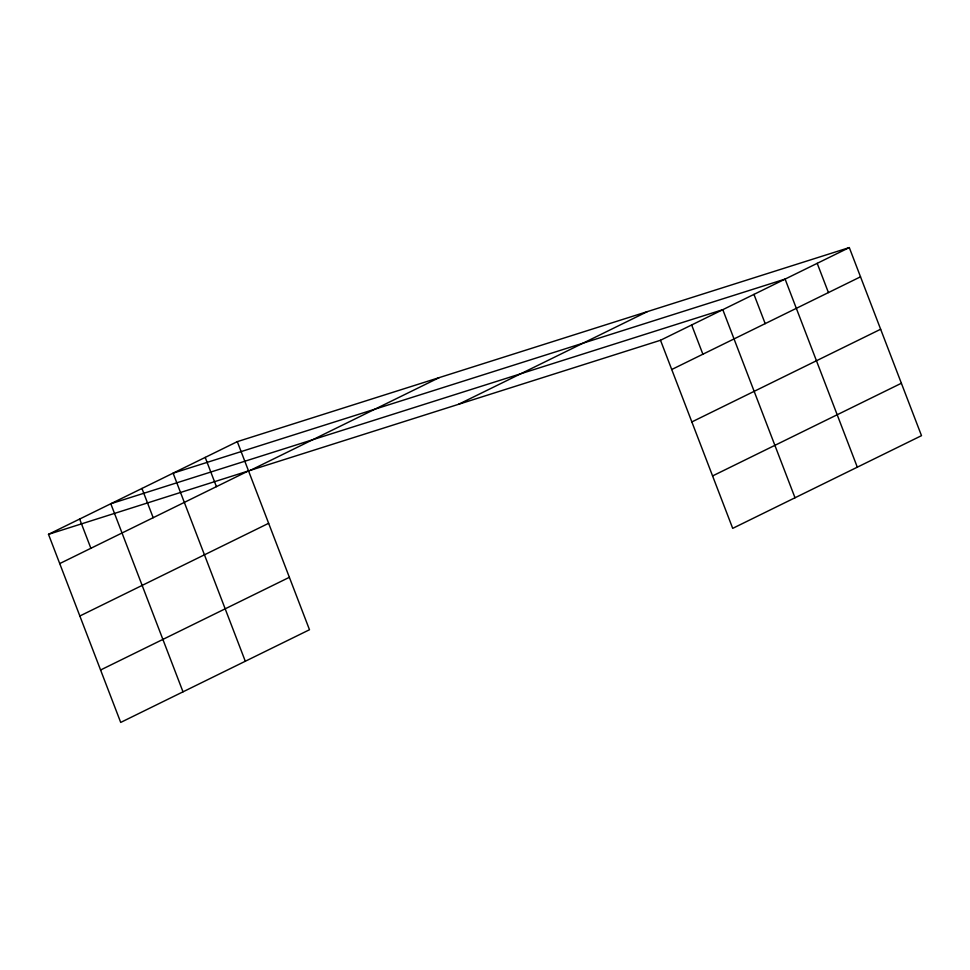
<?xml version="1.0" encoding="UTF-8"?>
<svg xmlns="http://www.w3.org/2000/svg" width="970" height="970" viewBox="0 0 970 970"><rect width="100%" height="100%" fill="white"/><g stroke="black" fill="none" stroke-linecap="round" stroke-linejoin="round"><path stroke-width="1.45" d="M237.298 441.641L309.491 629.736L120.704 722.42L48.5 534.337L237.298 441.641L849.296 247.58L921.5 435.663L732.702 528.359L660.509 340.264L849.296 247.58M59.728 563.582L248.514 470.886M250.466 470.292L439.252 377.609M458.543 404.308L647.342 311.625M79.843 615.999L268.642 523.303M671.737 369.509L860.523 276.814M100.577 670.003L289.375 577.308M691.852 421.926L880.651 329.242M712.586 475.93L901.372 383.247M48.5 534.337L660.509 340.264M817.201 263.331L828.428 292.576M857.31 467.176L785.106 279.093L173.109 473.166L245.301 661.249M753.957 294.383L765.184 323.628M795.012 497.768L722.808 309.685L110.798 503.745L183.003 691.828M691.659 324.974L702.886 354.22M205.203 457.403L216.419 486.637M141.947 488.456L153.175 517.689M79.649 519.047L90.877 548.28"/></g></svg>
